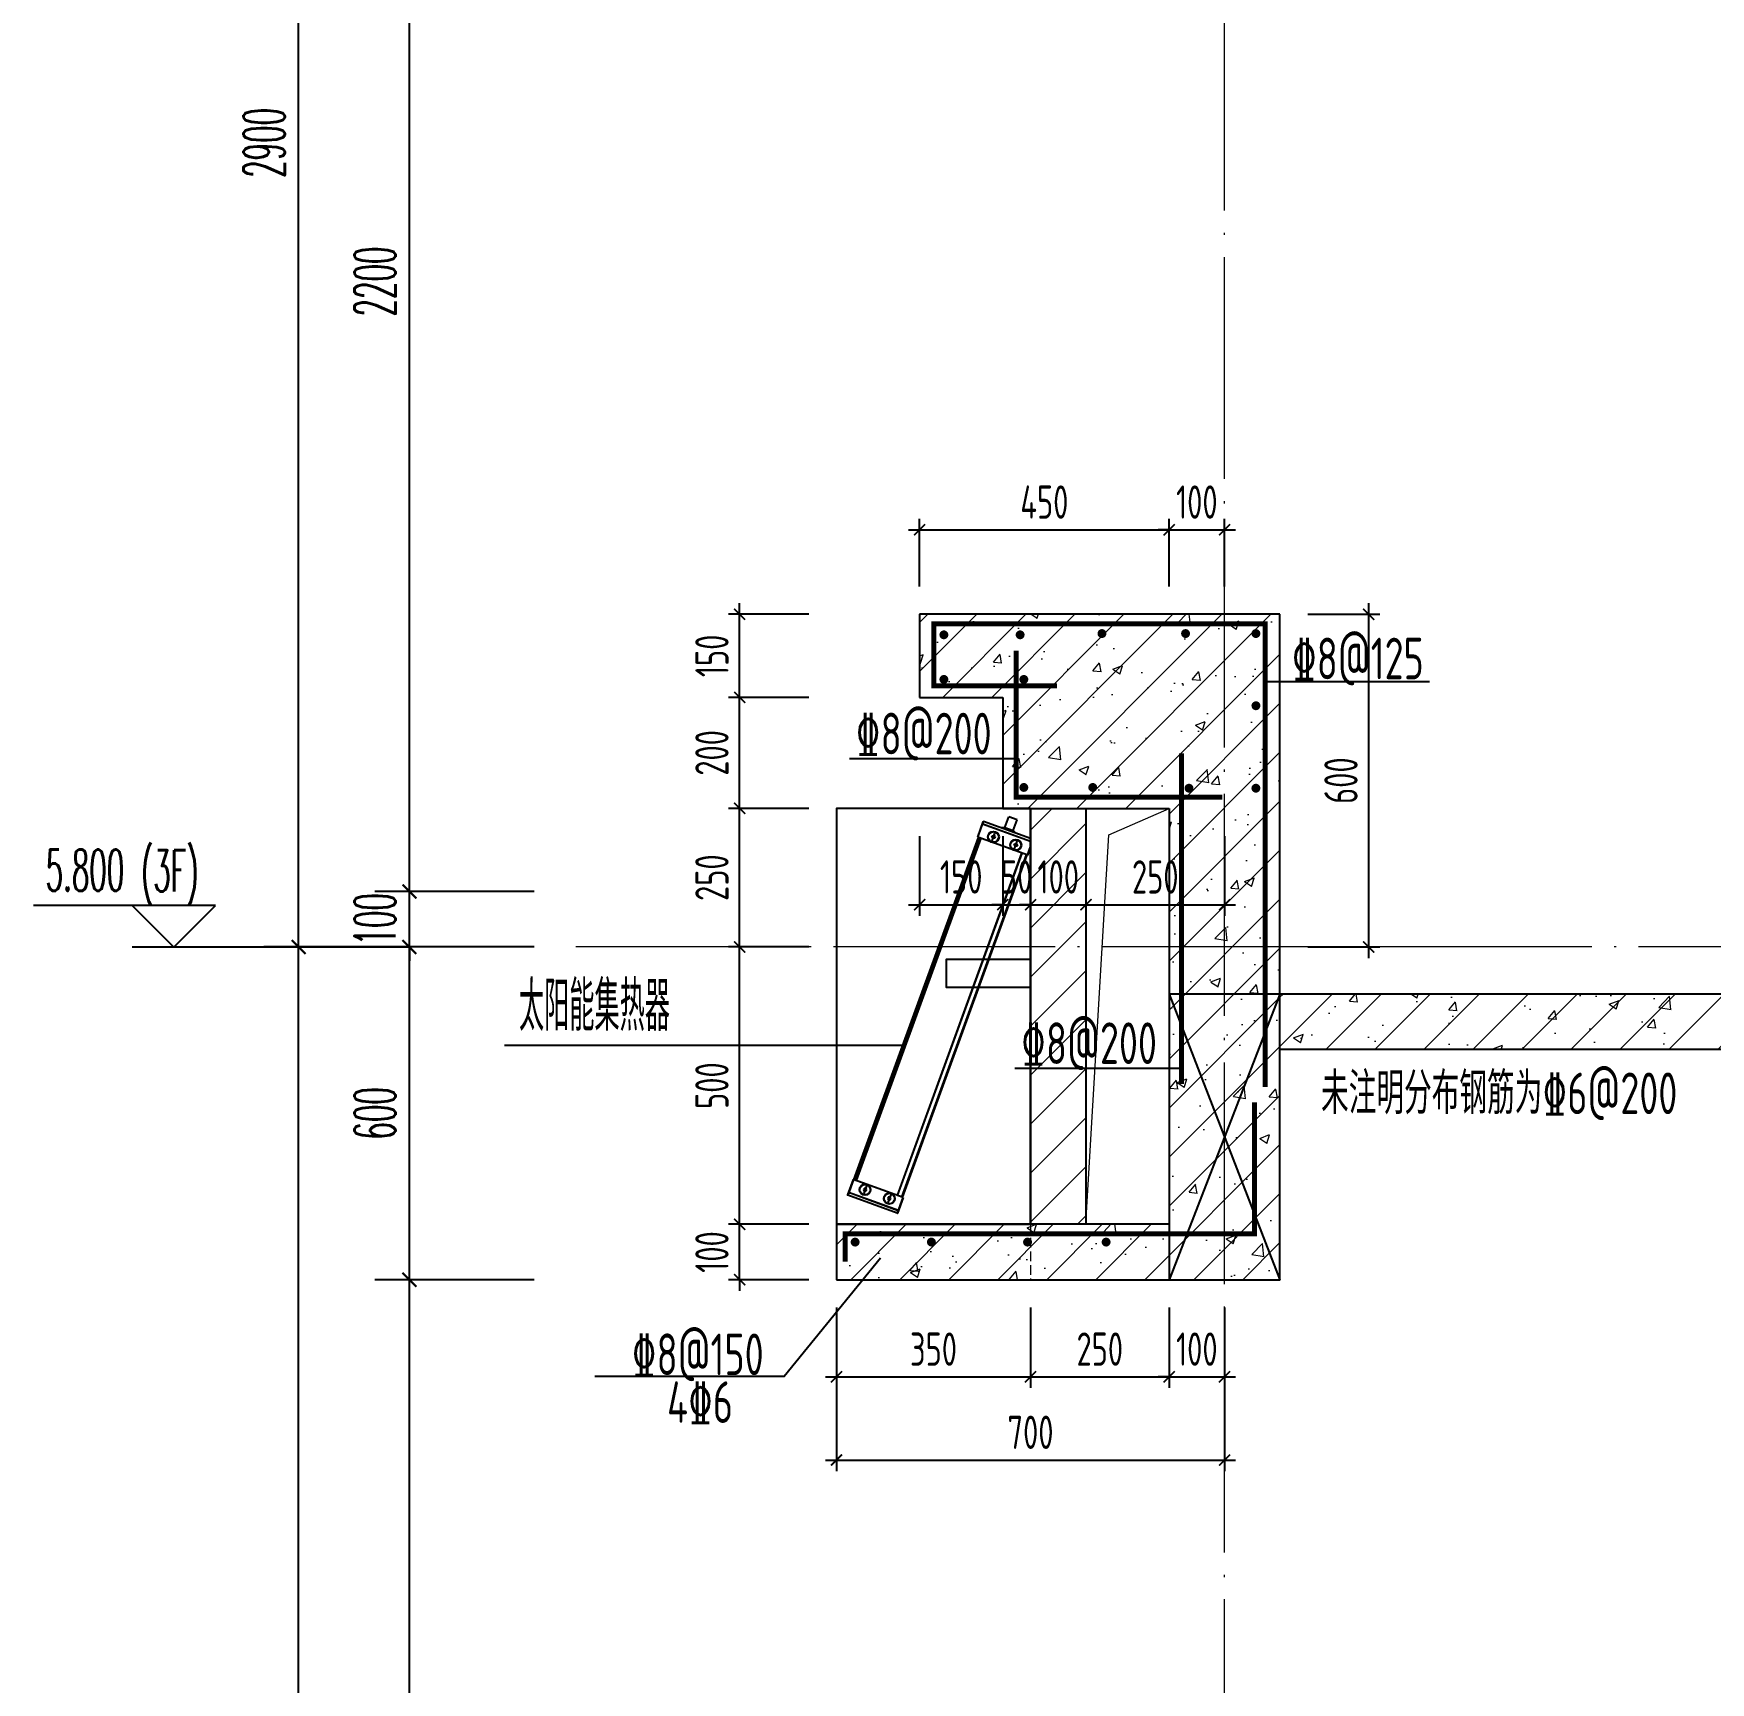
# Model space of a CAD drawing. Extents: x 826826 to 1642106, y -156213 to 399140.
# Drawn here: x 1521143 to 1524167, y 292240 to 295214 of the extents above; entities that cross this region are included whole.
import ezdxf
from ezdxf.xclip import XClip

# ---------------------------------------------------------------- set-up
doc = ezdxf.new("R2010")
doc.units = 0
doc.header["$LTSCALE"] = 1000
doc.header["$XCLIPFRAME"] = 2
doc.linetypes.add('DASH', pattern=[0.35, 0.25, -0.1])
doc.linetypes.add('DOTE', pattern=[2.42, 2, -0.2, 0.02, -0.2])
doc.layers.get('0').update_dxf_attribs({"linetype": 'CONTINUOUS'})
doc.layers.get('DEFPOINTS').update_dxf_attribs({"linetype": 'CONTINUOUS'})
for name, color, linetype in [('DIM', 2, 'CONTINUOUS'), ('DIM_ELEV', 3, 'CONTINUOUS'), ('DIM_IDEN', 67, 'CONTINUOUS'), ('PUB_DIM', 3, 'CONTINUOUS'), ('PUB_TEXT', 2, 'CONTINUOUS'), ('REIN', 6, 'CONTINUOUS'), ('S-大样-砼线', 7, 'CONTINUOUS'), ('S-引出线', 40, 'CONTINUOUS'), ('TEXT', 2, 'CONTINUOUS'), ('WALL', 5, 'CONTINUOUS'), ('实线层', 7, 'CONTINUOUS')]:
    doc.layers.add(name, color=color, linetype=linetype)
for name, color, linetype, lineweight in [('DOTE', 251, 'DOTE', 9), ('PUB_HATCH', 8, 'CONTINUOUS', 9), ('平面-看线', 45, 'CONTINUOUS', 15), ('立面-洞口示意', 152, 'CONTINUOUS', 13)]:
    doc.layers.add(name, color=color, linetype=linetype, lineweight=lineweight)
doc.styles.add('_TCH_DIM', font='SIMPLEX.shx', dxfattribs={"width": 0.7, "bigfont": 'GBCBIG.shx'})
doc.styles.add('_TCH_DIM_T3', font='SIMPLEX.shx', dxfattribs={"width": 0.494118, "bigfont": 'GBCBIG.shx'})
doc.styles.add('DIM_FONT_T3', font='SIMPLEX', dxfattribs={"width": 0.705882, "bigfont": 'GBCBIG'})
doc.styles.add('TSSD_DIMENSION', font='Tssdeng.shx', dxfattribs={"width": 0.7, "bigfont": 'tssdchn.shx'})
doc.styles.add('TSSD_REIN', font='tssdeng.shx', dxfattribs={"width": 0.7, "height": 300, "bigfont": 'tssdchn.shx'})
doc.dimstyles.new('_TCH_ARCH&&25', dxfattribs={"dimtxt": 74.375, "dimasz": 25, "dimexe": 62.5, "dimexo": 75, "dimgap": 25, "dimtad": 1, "dimdec": 0, "dimzin": 0, "dimdsep": 46, "dimtxsty": '_TCH_DIM_T3', "dimblk": 'ARCHTICK', "dimcen": 0.09, "dimclrt": 7, "dimazin": 0, "dimtfac": 1, "dimtdec": 0, "dimtix": 1, "dimtmove": 2, "dimatfit": 3, "dimldrblk": 'ARCHTICK', "dimfxl": 0, "dimtolj": 1, "dimtzin": 0, "dimarcsym": 0})
doc.dimstyles.new('TSSD_20_20', dxfattribs={"dimtxt": 60, "dimasz": 20, "dimexe": 20, "dimexo": 50, "dimgap": 20, "dimtad": 1, "dimdec": 0, "dimzin": 0, "dimdsep": 46, "dimtxsty": 'TSSD_DIMENSION', "dimblk": 'ARCHTICK', "dimblk1": 'ARCHTICK', "dimblk2": 'ARCHTICK', "dimcen": 0, "dimdle": 20, "dimclrt": 7, "dimadec": 0, "dimazin": 0, "dimtfac": 1, "dimtdec": 0, "dimtix": 1, "dimtmove": 2, "dimatfit": 3, "dimfxl": 0, "dimtolj": 1, "dimtzin": 0, "dimarcsym": 0})
pattern_1 = [(45, (689015.794, 456209.414), (-44.194174, 44.194174), []), (50, (689015.8, 456209.41), (179.315046, -15.688034), [18.75, -206.25]), (355, (689015.8, 456209.41), (-34.687833, 188.048033), [15, -165]), (100.4514, (689030.74, 456208.1), (144.627345, 172.359886), [15.935047, -175.285528]), (46.1842, (689015.8, 456259.41), (266.81026, -41.379754), [28.125, -309.375]), (96.6356, (689038.03, 456255.97), (233.66568, 243.52947), [23.90257, -262.92825]), (351.1842, (689015.8, 456259.41), (233.66549, 243.52965), [22.5, -247.5]), (21, (689040.8, 456246.91), (149.226763, -100.654723), [18.75, -206.25]), (326, (689040.8, 456246.91), (60.828833, 181.28751), [15, -165]), (71.4514, (689053.23, 456238.53), (210.055657, 80.632624), [15.935047, -175.285528]), (37.5, (689015.794, 456209.414), (3.039964, 83.2234635), [0, -163, 0, -167.5, 0, -165.625]), (7.5, (689015.79, 456209.41), (65.767384, 98.602928), [0, -95.5, 0, -159.25, 0, -63.125]), (327.5, (688960.044, 456209.414), (133.455609, -5.638718), [0, -62.5, 0, -195, 0, -258.75]), (317.5, (688935.04, 456209.41), (145.796542, 25.026246), [0, -81.25, 0, -129.5, 0, -183.75])]

# ---------------------------------------------------------------- blocks, each defined once
blk = doc.blocks.new('A$C01192DFB')
at = {"layer": '实线层', "color": 5}
for p, q in [((-245.2, 221), (-235.1, 248.7)), ((-244.8, 220.8), (-234.5, 249)), ((-146.5, 211.5), (-236.8, 244.3)), ((-146.9, 212), (-236.2, 244.4)), ((-235.1, 248.7), (-234.7, 248.5)), ((-145.3, 216.4), (-234.6, 248.9)), ((-145.2, 216.5), (-234.5, 249)), ((-196.4, 238.3), (-189.3, 257.6)), ((-174.3, 252.1), (-189.3, 257.6)), ((-181.3, 232.8), (-174.3, 252.1)), ((-468.5, -396.9), (-243.8, 220.5)), ((-243.5, 220.4), (-468.2, -397)), ((-467.7, -397.2), (-243, 220.2)), ((-240, 219.1), (-464.7, -398.3)), ((-239.5, 218.9), (-464.2, -398.5)), ((-155, 188.2), (-245.2, 221)), ((-219.7, 220.8), (-218.7, 223.5)), ((-217.8, 218.6), (-219.7, 220.8)), ((-219.4, 214.4), (-214.3, 228.2)), ((-218.7, 223.5), (-215.9, 224)), ((-215, 219.1), (-217.8, 218.6)), ((-215.9, 224), (-214, 221.8)), ((-214, 221.8), (-215, 219.1)), ((-196.4, 238.3), (-203, 237.5)), ((-176.7, 228), (-203, 237.5)), ((-196.4, 238.3), (-181.3, 232.8)), ((-181.3, 232.8), (-176.7, 228)), ((-179, 199.7), (-174, 213.5)), ((-155.5, 188.3), (-145.2, 216.5)), ((-155, 188.2), (-144.9, 215.9)), ((-144.9, 215.9), (-145.4, 216)), ((-166, 192.2), (-390.7, -425.2)), ((-165.7, 192), (-390.4, -425.3)), ((-381.9, -428.4), (-157.2, 189)), ((-156.8, 188.8), (-381.5, -428.6)), ((-381.1, -428.7), (-156.4, 188.7)), ((-179.3, 206.1), (-178.4, 208.8)), ((-177.5, 203.9), (-179.3, 206.1)), ((-178.4, 208.8), (-175.5, 209.3)), ((-174.6, 204.4), (-177.5, 203.9)), ((-175.5, 209.3), (-173.7, 207.1)), ((-173.7, 207.1), (-174.6, 204.4)), ((-469.9, -396.4), (-480, -424.1)), ((-469.5, -396.6), (-479.7, -424.8)), ((-388.2, -452.5), (-478.4, -419.7)), ((-388.8, -452.7), (-478.1, -420.2)), ((-379.7, -429.2), (-469.9, -396.4)), ((-379.7, -429.2), (-468, -397.1)), ((-450.2, -412.7), (-451.2, -415.4)), ((-451.2, -415.4), (-449.4, -417.6)), ((-445.9, -408), (-450.9, -421.8)), ((-447.4, -412.2), (-450.2, -412.7)), ((-449.4, -417.6), (-446.5, -417.1)), ((-445.5, -414.4), (-447.4, -412.2)), ((-446.5, -417.1), (-445.5, -414.4)), ((-480, -424.1), (-479.6, -424.3)), ((-390.4, -457.1), (-479.7, -424.6)), ((-390.5, -457.2), (-479.7, -424.8)), ((-406.6, -428.6), (-407.6, -431.3)), ((-407.6, -431.3), (-405.7, -433.5)), ((-402.2, -423.9), (-407.2, -437.7)), ((-403.7, -428.1), (-406.6, -428.6)), ((-405.7, -433.5), (-402.9, -433)), ((-401.9, -430.3), (-403.7, -428.1)), ((-402.9, -433), (-401.9, -430.3)), ((-380.2, -429.1), (-390.5, -457.2)), ((-379.7, -429.2), (-389.8, -456.9)), ((-389.8, -456.9), (-390.3, -456.8))]:
    blk.add_line(p, q, dxfattribs=at)
for points in [[(-236.8, 244.3), (-236.7, 244.4), (-236.5, 244.5), (-236.4, 244.5), (-236.2, 244.4)], [(-146.5, 211.5), (-146.5, 211.6), (-146.6, 211.7), (-146.7, 211.9), (-146.9, 212)], [(-478.4, -419.7), (-478.4, -419.8), (-478.4, -420), (-478.2, -420.1), (-478.1, -420.2)], [(-388.2, -452.5), (-388.3, -452.6), (-388.4, -452.7), (-388.6, -452.7), (-388.8, -452.7)]]:
    blk.add_lwpolyline(points, dxfattribs=at)
blk.add_lwpolyline([(0, 0), (-302.4, 0), (-302.4, -49.7), (0, -49.7)], close=True, dxfattribs=at)
for centre, radius in [((-216.8, 221.3), 10), ((-216.8, 221.3), 9.5), ((-176.5, 206.6), 10), ((-176.5, 206.6), 9.5), ((-448.4, -414.9), 10), ((-448.4, -414.9), 9.5), ((-404.7, -430.8), 10), ((-404.7, -430.8), 9.5)]:
    blk.add_circle(centre, radius, dxfattribs=at)
for centre, start, end in [((-234.7, 248.5), 70, 160), ((-145.4, 216), 340, 70), ((-479.6, -424.3), 160, 250), ((-390.3, -456.8), 250, 340)]:
    blk.add_arc(centre, 0.5, start, end, dxfattribs=at)
blk = doc.blocks.new('_ArchTick')
at = {"color": 0, "linetype": 'ByBlock', "const_width": 0.15}
blk.add_lwpolyline([(-0.5, -0.5), (0.5, 0.5)], dxfattribs=at)
blk = doc.blocks.new('*D1941')
at = {"layer": 'DEFPOINTS', "color": 0}
for p in [(1523191, 294318.7), (1522741, 294166.4), (1523191, 294166.4)]:
    blk.add_point(p, dxfattribs=at)
at = {"layer": 'DIM', "color": 0, "lineweight": -2}
for p, q in [((1522741, 294216.4), (1522741, 294338.7)), ((1523191, 294216.4), (1523191, 294338.7)), ((1522721, 294318.7), (1523211, 294318.7))]:
    blk.add_line(p, q, dxfattribs=at)
at = {"layer": 'DIM', "color": 0, "lineweight": -2, "xscale": 20, "yscale": 20, "zscale": 20, "rotation": 180}
blk.add_blockref('_ArchTick', (1522741, 294318.7), dxfattribs=at)
at = {"layer": 'DIM', "color": 0, "lineweight": -2, "xscale": 20, "yscale": 20, "zscale": 20}
blk.add_blockref('_ArchTick', (1523191, 294318.7), dxfattribs=at)
at = {"layer": 'DIM', "color": 7, "insert": (1522966, 294368.7), "char_height": 60, "attachment_point": 5, "style": 'TSSD_DIMENSION'}
blk.add_mtext('\\A1;450', dxfattribs=at)
blk = doc.blocks.new('*D1942')
at = {"layer": 'DEFPOINTS', "color": 0}
for p in [(1523291, 294318.7), (1523191, 294166.4), (1523291, 294166.4)]:
    blk.add_point(p, dxfattribs=at)
at = {"layer": 'DIM', "color": 0, "lineweight": -2}
for p, q in [((1523191, 294216.4), (1523191, 294338.7)), ((1523291, 294216.4), (1523291, 294338.7)), ((1523191, 294318.7), (1523171, 294318.7)), ((1523191, 294318.7), (1523291, 294318.7)), ((1523291, 294318.7), (1523311, 294318.7))]:
    blk.add_line(p, q, dxfattribs=at)
at = {"layer": 'DIM', "color": 0, "lineweight": -2, "xscale": 20, "yscale": 20, "zscale": 20}
blk.add_blockref('_ArchTick', (1523191, 294318.7), dxfattribs=at)
at = {"layer": 'DIM', "color": 0, "lineweight": -2, "xscale": 20, "yscale": 20, "zscale": 20, "rotation": 180}
blk.add_blockref('_ArchTick', (1523291, 294318.7), dxfattribs=at)
at = {"layer": 'DIM', "color": 7, "insert": (1523241, 294368.7), "char_height": 60, "attachment_point": 5, "style": 'TSSD_DIMENSION'}
blk.add_mtext('\\A1;100', dxfattribs=at)
blk = doc.blocks.new('*D1943')
at = {"layer": 'DEFPOINTS', "color": 0}
for p in [(1522741, 293816.4), (1522891, 293816.4), (1522891, 293642.7)]:
    blk.add_point(p, dxfattribs=at)
at = {"layer": 'DIM', "color": 0, "lineweight": -2}
for p, q in [((1522741, 293766.4), (1522741, 293622.7)), ((1522891, 293766.4), (1522891, 293622.7)), ((1522721, 293642.7), (1522911, 293642.7))]:
    blk.add_line(p, q, dxfattribs=at)
at = {"layer": 'DIM', "color": 0, "lineweight": -2, "xscale": 20, "yscale": 20, "zscale": 20, "rotation": 180}
blk.add_blockref('_ArchTick', (1522741, 293642.7), dxfattribs=at)
at = {"layer": 'DIM', "color": 0, "lineweight": -2, "xscale": 20, "yscale": 20, "zscale": 20}
blk.add_blockref('_ArchTick', (1522891, 293642.7), dxfattribs=at)
at = {"layer": 'DIM', "color": 7, "insert": (1522816, 293692.7), "char_height": 60, "attachment_point": 5, "style": 'TSSD_DIMENSION'}
blk.add_mtext('\\A1;150', dxfattribs=at)
blk = doc.blocks.new('*D1944')
at = {"layer": 'DEFPOINTS', "color": 0}
for p in [(1522891, 293816.4), (1522941, 293816.4), (1522941, 293642.7)]:
    blk.add_point(p, dxfattribs=at)
at = {"layer": 'DIM', "color": 0, "lineweight": -2}
for p, q in [((1522891, 293766.4), (1522891, 293622.7)), ((1522941, 293766.4), (1522941, 293622.7)), ((1522891, 293642.7), (1522871, 293642.7)), ((1522891, 293642.7), (1522941, 293642.7)), ((1522941, 293642.7), (1522961, 293642.7))]:
    blk.add_line(p, q, dxfattribs=at)
at = {"layer": 'DIM', "color": 0, "lineweight": -2, "xscale": 20, "yscale": 20, "zscale": 20}
blk.add_blockref('_ArchTick', (1522891, 293642.7), dxfattribs=at)
at = {"layer": 'DIM', "color": 0, "lineweight": -2, "xscale": 20, "yscale": 20, "zscale": 20, "rotation": 180}
blk.add_blockref('_ArchTick', (1522941, 293642.7), dxfattribs=at)
at = {"layer": 'DIM', "color": 7, "insert": (1522916, 293692.7), "char_height": 60, "attachment_point": 5, "style": 'TSSD_DIMENSION'}
blk.add_mtext('\\A1;50', dxfattribs=at)
blk = doc.blocks.new('*D1945')
at = {"layer": 'DEFPOINTS', "color": 0}
for p in [(1522941, 293816.4), (1523041, 293816.4), (1523041, 293642.7)]:
    blk.add_point(p, dxfattribs=at)
at = {"layer": 'DIM', "color": 0, "lineweight": -2}
for p, q in [((1522941, 293766.4), (1522941, 293622.7)), ((1523041, 293766.4), (1523041, 293622.7)), ((1522941, 293642.7), (1522921, 293642.7)), ((1522941, 293642.7), (1523041, 293642.7)), ((1523041, 293642.7), (1523061, 293642.7))]:
    blk.add_line(p, q, dxfattribs=at)
at = {"layer": 'DIM', "color": 0, "lineweight": -2, "xscale": 20, "yscale": 20, "zscale": 20}
blk.add_blockref('_ArchTick', (1522941, 293642.7), dxfattribs=at)
at = {"layer": 'DIM', "color": 0, "lineweight": -2, "xscale": 20, "yscale": 20, "zscale": 20, "rotation": 180}
blk.add_blockref('_ArchTick', (1523041, 293642.7), dxfattribs=at)
at = {"layer": 'DIM', "color": 7, "insert": (1522991, 293692.7), "char_height": 60, "attachment_point": 5, "style": 'TSSD_DIMENSION'}
blk.add_mtext('\\A1;100', dxfattribs=at)
blk = doc.blocks.new('*D1946')
at = {"layer": 'DEFPOINTS', "color": 0}
for p in [(1523041, 293816.4), (1523291, 293816.4), (1523291, 293642.7)]:
    blk.add_point(p, dxfattribs=at)
at = {"layer": 'DIM', "color": 0, "lineweight": -2}
for p, q in [((1523041, 293766.4), (1523041, 293622.7)), ((1523291, 293766.4), (1523291, 293622.7)), ((1523021, 293642.7), (1523311, 293642.7))]:
    blk.add_line(p, q, dxfattribs=at)
at = {"layer": 'DIM', "color": 0, "lineweight": -2, "xscale": 20, "yscale": 20, "zscale": 20, "rotation": 180}
blk.add_blockref('_ArchTick', (1523041, 293642.7), dxfattribs=at)
at = {"layer": 'DIM', "color": 0, "lineweight": -2, "xscale": 20, "yscale": 20, "zscale": 20}
blk.add_blockref('_ArchTick', (1523291, 293642.7), dxfattribs=at)
at = {"layer": 'DIM', "color": 7, "insert": (1523166, 293692.7), "char_height": 60, "attachment_point": 5, "style": 'TSSD_DIMENSION'}
blk.add_mtext('\\A1;250', dxfattribs=at)
blk = doc.blocks.new('*D1960')
at = {"layer": 'DEFPOINTS', "color": 0}
for p in [(1522591, 292966.4), (1523291, 292966.4), (1523291, 292641.3)]:
    blk.add_point(p, dxfattribs=at)
at = {"layer": 'DIM', "color": 0, "lineweight": -2}
for p, q in [((1522591, 292916.4), (1522591, 292621.3)), ((1523291, 292916.4), (1523291, 292621.3)), ((1522571, 292641.3), (1523311, 292641.3))]:
    blk.add_line(p, q, dxfattribs=at)
at = {"layer": 'DIM', "color": 0, "lineweight": -2, "xscale": 20, "yscale": 20, "zscale": 20, "rotation": 180}
blk.add_blockref('_ArchTick', (1522591, 292641.3), dxfattribs=at)
at = {"layer": 'DIM', "color": 0, "lineweight": -2, "xscale": 20, "yscale": 20, "zscale": 20}
blk.add_blockref('_ArchTick', (1523291, 292641.3), dxfattribs=at)
at = {"layer": 'DIM', "color": 7, "insert": (1522941, 292691.3), "char_height": 60, "attachment_point": 5, "style": 'TSSD_DIMENSION'}
blk.add_mtext('\\A1;700', dxfattribs=at)
blk = doc.blocks.new('*D1961')
at = {"layer": 'DEFPOINTS', "color": 0}
for p in [(1522591, 292966.4), (1522941, 292966.4), (1522941, 292791.3)]:
    blk.add_point(p, dxfattribs=at)
at = {"layer": 'DIM', "color": 0, "lineweight": -2}
for p, q in [((1522591, 292916.4), (1522591, 292771.3)), ((1522941, 292916.4), (1522941, 292771.3)), ((1522571, 292791.3), (1522961, 292791.3))]:
    blk.add_line(p, q, dxfattribs=at)
at = {"layer": 'DIM', "color": 0, "lineweight": -2, "xscale": 20, "yscale": 20, "zscale": 20, "rotation": 180}
blk.add_blockref('_ArchTick', (1522591, 292791.3), dxfattribs=at)
at = {"layer": 'DIM', "color": 0, "lineweight": -2, "xscale": 20, "yscale": 20, "zscale": 20}
blk.add_blockref('_ArchTick', (1522941, 292791.3), dxfattribs=at)
at = {"layer": 'DIM', "color": 7, "insert": (1522766, 292841.3), "char_height": 60, "attachment_point": 5, "style": 'TSSD_DIMENSION'}
blk.add_mtext('\\A1;350', dxfattribs=at)
blk = doc.blocks.new('*D1962')
at = {"layer": 'DEFPOINTS', "color": 0}
for p in [(1522941, 292966.4), (1523191, 292966.4), (1523191, 292791.3)]:
    blk.add_point(p, dxfattribs=at)
at = {"layer": 'DIM', "color": 0, "lineweight": -2}
for p, q in [((1522941, 292916.4), (1522941, 292771.3)), ((1523191, 292916.4), (1523191, 292771.3)), ((1522921, 292791.3), (1523211, 292791.3))]:
    blk.add_line(p, q, dxfattribs=at)
at = {"layer": 'DIM', "color": 0, "lineweight": -2, "xscale": 20, "yscale": 20, "zscale": 20, "rotation": 180}
blk.add_blockref('_ArchTick', (1522941, 292791.3), dxfattribs=at)
at = {"layer": 'DIM', "color": 0, "lineweight": -2, "xscale": 20, "yscale": 20, "zscale": 20}
blk.add_blockref('_ArchTick', (1523191, 292791.3), dxfattribs=at)
at = {"layer": 'DIM', "color": 7, "insert": (1523066, 292841.3), "char_height": 60, "attachment_point": 5, "style": 'TSSD_DIMENSION'}
blk.add_mtext('\\A1;250', dxfattribs=at)
blk = doc.blocks.new('*D1963')
at = {"layer": 'DEFPOINTS', "color": 0}
for p in [(1523191, 292966.4), (1523291, 292966.4), (1523291, 292791.3)]:
    blk.add_point(p, dxfattribs=at)
at = {"layer": 'DIM', "color": 0, "lineweight": -2}
for p, q in [((1523191, 292916.4), (1523191, 292771.3)), ((1523291, 292916.4), (1523291, 292771.3)), ((1523191, 292791.3), (1523171, 292791.3)), ((1523191, 292791.3), (1523291, 292791.3)), ((1523291, 292791.3), (1523311, 292791.3))]:
    blk.add_line(p, q, dxfattribs=at)
at = {"layer": 'DIM', "color": 0, "lineweight": -2, "xscale": 20, "yscale": 20, "zscale": 20}
blk.add_blockref('_ArchTick', (1523191, 292791.3), dxfattribs=at)
at = {"layer": 'DIM', "color": 0, "lineweight": -2, "xscale": 20, "yscale": 20, "zscale": 20, "rotation": 180}
blk.add_blockref('_ArchTick', (1523291, 292791.3), dxfattribs=at)
at = {"layer": 'DIM', "color": 7, "insert": (1523241, 292841.3), "char_height": 60, "attachment_point": 5, "style": 'TSSD_DIMENSION'}
blk.add_mtext('\\A1;100', dxfattribs=at)
blk = doc.blocks.new('*D1966')
at = {"layer": 'DEFPOINTS', "color": 0}
for p in [(1523391, 294166.4), (1523551, 294166.4), (1523391, 293566.4)]:
    blk.add_point(p, dxfattribs=at)
at = {"layer": 'DIM', "color": 0, "lineweight": -2}
for p, q in [((1523551, 293546.4), (1523551, 294186.4)), ((1523441, 294166.4), (1523571, 294166.4)), ((1523441, 293566.4), (1523571, 293566.4))]:
    blk.add_line(p, q, dxfattribs=at)
at = {"layer": 'DIM', "color": 0, "lineweight": -2, "xscale": 20, "yscale": 20, "zscale": 20}
for p, rotation in [((1523551, 294166.4), 90), ((1523551, 293566.4), 270)]:
    blk.add_blockref('_ArchTick', p, dxfattribs=dict(at, rotation=rotation))
at = {"layer": 'DIM', "color": 7, "insert": (1523501, 293866.4), "char_height": 60, "attachment_point": 5, "rotation": 90, "style": 'TSSD_DIMENSION'}
blk.add_mtext('\\A1;600', dxfattribs=at)
blk = doc.blocks.new('*D1967')
at = {"layer": 'DEFPOINTS', "color": 0}
for p in [(1522416.4, 294166.4), (1522591, 294166.4), (1522591, 294016.4)]:
    blk.add_point(p, dxfattribs=at)
at = {"layer": 'DIM', "color": 0, "lineweight": -2}
for p, q in [((1522416.4, 293996.4), (1522416.4, 294186.4)), ((1522541, 294166.4), (1522396.4, 294166.4)), ((1522541, 294016.4), (1522396.4, 294016.4))]:
    blk.add_line(p, q, dxfattribs=at)
at = {"layer": 'DIM', "color": 0, "lineweight": -2, "xscale": 20, "yscale": 20, "zscale": 20}
for p, rotation in [((1522416.4, 294166.4), 90), ((1522416.4, 294016.4), 270)]:
    blk.add_blockref('_ArchTick', p, dxfattribs=dict(at, rotation=rotation))
at = {"layer": 'DIM', "color": 7, "insert": (1522366.4, 294091.4), "char_height": 60, "attachment_point": 5, "rotation": 90, "style": 'TSSD_DIMENSION'}
blk.add_mtext('\\A1;150', dxfattribs=at)
blk = doc.blocks.new('*D1968')
at = {"layer": 'DEFPOINTS', "color": 0}
for p in [(1522416.4, 294016.4), (1522591, 294016.4), (1522591, 293816.4)]:
    blk.add_point(p, dxfattribs=at)
at = {"layer": 'DIM', "color": 0, "lineweight": -2}
for p, q in [((1522416.4, 293796.4), (1522416.4, 294036.4)), ((1522541, 294016.4), (1522396.4, 294016.4)), ((1522541, 293816.4), (1522396.4, 293816.4))]:
    blk.add_line(p, q, dxfattribs=at)
at = {"layer": 'DIM', "color": 0, "lineweight": -2, "xscale": 20, "yscale": 20, "zscale": 20}
for p, rotation in [((1522416.4, 294016.4), 90), ((1522416.4, 293816.4), 270)]:
    blk.add_blockref('_ArchTick', p, dxfattribs=dict(at, rotation=rotation))
at = {"layer": 'DIM', "color": 7, "insert": (1522366.4, 293916.4), "char_height": 60, "attachment_point": 5, "rotation": 90, "style": 'TSSD_DIMENSION'}
blk.add_mtext('\\A1;200', dxfattribs=at)
blk = doc.blocks.new('*D1969')
at = {"layer": 'DEFPOINTS', "color": 0}
for p in [(1522416.4, 293816.4), (1522591, 293816.4), (1522591, 293566.4)]:
    blk.add_point(p, dxfattribs=at)
at = {"layer": 'DIM', "color": 0, "lineweight": -2}
for p, q in [((1522541, 293816.4), (1522396.4, 293816.4)), ((1522416.4, 293546.4), (1522416.4, 293836.4)), ((1522541, 293566.4), (1522396.4, 293566.4))]:
    blk.add_line(p, q, dxfattribs=at)
at = {"layer": 'DIM', "color": 0, "lineweight": -2, "xscale": 20, "yscale": 20, "zscale": 20}
for p, rotation in [((1522416.4, 293816.4), 90), ((1522416.4, 293566.4), 270)]:
    blk.add_blockref('_ArchTick', p, dxfattribs=dict(at, rotation=rotation))
at = {"layer": 'DIM', "color": 7, "insert": (1522366.4, 293691.4), "char_height": 60, "attachment_point": 5, "rotation": 90, "style": 'TSSD_DIMENSION'}
blk.add_mtext('\\A1;250', dxfattribs=at)
blk = doc.blocks.new('*D1970')
at = {"layer": 'DEFPOINTS', "color": 0}
for p in [(1522416.4, 293566.4), (1522591, 293566.4), (1522591, 293066.4)]:
    blk.add_point(p, dxfattribs=at)
at = {"layer": 'DIM', "color": 0, "lineweight": -2}
for p, q in [((1522416.4, 293046.4), (1522416.4, 293586.4)), ((1522541, 293566.4), (1522396.4, 293566.4)), ((1522541, 293066.4), (1522396.4, 293066.4))]:
    blk.add_line(p, q, dxfattribs=at)
at = {"layer": 'DIM', "color": 0, "lineweight": -2, "xscale": 20, "yscale": 20, "zscale": 20}
for p, rotation in [((1522416.4, 293566.4), 90), ((1522416.4, 293066.4), 270)]:
    blk.add_blockref('_ArchTick', p, dxfattribs=dict(at, rotation=rotation))
at = {"layer": 'DIM', "color": 7, "insert": (1522366.4, 293316.4), "char_height": 60, "attachment_point": 5, "rotation": 90, "style": 'TSSD_DIMENSION'}
blk.add_mtext('\\A1;500', dxfattribs=at)
blk = doc.blocks.new('*D1971')
at = {"layer": 'DEFPOINTS', "color": 0}
for p in [(1522416.4, 293066.4), (1522591, 293066.4), (1522591, 292966.4)]:
    blk.add_point(p, dxfattribs=at)
at = {"layer": 'DIM', "color": 0, "lineweight": -2}
for p, q in [((1522541, 293066.4), (1522396.4, 293066.4)), ((1522416.4, 293066.4), (1522416.4, 293086.4)), ((1522416.4, 292966.4), (1522416.4, 293066.4)), ((1522541, 292966.4), (1522396.4, 292966.4)), ((1522416.4, 292966.4), (1522416.4, 292946.4))]:
    blk.add_line(p, q, dxfattribs=at)
at = {"layer": 'DIM', "color": 0, "lineweight": -2, "xscale": 20, "yscale": 20, "zscale": 20}
for p, rotation in [((1522416.4, 293066.4), 270), ((1522416.4, 292966.4), 90)]:
    blk.add_blockref('_ArchTick', p, dxfattribs=dict(at, rotation=rotation))
at = {"layer": 'DIM', "color": 7, "insert": (1522366.4, 293016.4), "char_height": 60, "attachment_point": 5, "rotation": 90, "style": 'TSSD_DIMENSION'}
blk.add_mtext('\\A1;100', dxfattribs=at)
blk = doc.blocks.new('*D2002')
at = {"layer": 'DEFPOINTS', "color": 0}
for p in [(1521820.8, 292966.4), (1522120.8, 292966.4), (1522120.8, 290766.4)]:
    blk.add_point(p, dxfattribs=at)
at = {"layer": 'PUB_DIM', "color": 0, "lineweight": -2}
for p, q in [((1522045.8, 292966.4), (1521758.3, 292966.4)), ((1521820.8, 290766.4), (1521820.8, 292966.4)), ((1522045.8, 290766.4), (1521758.3, 290766.4))]:
    blk.add_line(p, q, dxfattribs=at)
at = {"layer": 'PUB_DIM', "color": 0, "lineweight": -2, "xscale": 25, "yscale": 25, "zscale": 25}
for p, rotation in [((1521820.8, 292966.4), 90), ((1521820.8, 290766.4), 270)]:
    blk.add_blockref('_ArchTick', p, dxfattribs=dict(at, rotation=rotation))
at = {"layer": 'PUB_DIM', "color": 7, "insert": (1521758.6, 291866.4), "char_height": 74.38, "attachment_point": 5, "rotation": 90, "style": '_TCH_DIM_T3'}
blk.add_mtext('\\A1;2200', dxfattribs=at)
blk = doc.blocks.new('*D2003')
at = {"layer": 'DEFPOINTS', "color": 0}
for p in [(1521820.8, 293566.4), (1522120.8, 293566.4), (1522120.8, 292966.4)]:
    blk.add_point(p, dxfattribs=at)
at = {"layer": 'PUB_DIM', "color": 0, "lineweight": -2}
for p, q in [((1522045.8, 293566.4), (1521758.3, 293566.4)), ((1521820.8, 292966.4), (1521820.8, 293566.4)), ((1522045.8, 292966.4), (1521758.3, 292966.4))]:
    blk.add_line(p, q, dxfattribs=at)
at = {"layer": 'PUB_DIM', "color": 0, "lineweight": -2, "xscale": 25, "yscale": 25, "zscale": 25}
for p, rotation in [((1521820.8, 293566.4), 90), ((1521820.8, 292966.4), 270)]:
    blk.add_blockref('_ArchTick', p, dxfattribs=dict(at, rotation=rotation))
at = {"layer": 'PUB_DIM', "color": 7, "insert": (1521758.6, 293266.4), "char_height": 74.38, "attachment_point": 5, "rotation": 90, "style": '_TCH_DIM_T3'}
blk.add_mtext('\\A1;600', dxfattribs=at)
blk = doc.blocks.new('*D2004')
at = {"layer": 'DEFPOINTS', "color": 0}
for p in [(1521820.8, 293666.4), (1522120.8, 293666.4), (1522120.8, 293566.4)]:
    blk.add_point(p, dxfattribs=at)
at = {"layer": 'PUB_DIM', "color": 0, "lineweight": -2}
for p, q in [((1522045.8, 293666.4), (1521758.3, 293666.4)), ((1521820.8, 293666.4), (1521820.8, 293691.4)), ((1521820.8, 293566.4), (1521820.8, 293666.4)), ((1522045.8, 293566.4), (1521758.3, 293566.4)), ((1521820.8, 293566.4), (1521820.8, 293541.4))]:
    blk.add_line(p, q, dxfattribs=at)
at = {"layer": 'PUB_DIM', "color": 0, "lineweight": -2, "xscale": 25, "yscale": 25, "zscale": 25}
for p, rotation in [((1521820.8, 293666.4), 270), ((1521820.8, 293566.4), 90)]:
    blk.add_blockref('_ArchTick', p, dxfattribs=dict(at, rotation=rotation))
at = {"layer": 'PUB_DIM', "color": 7, "insert": (1521758.6, 293616.4), "char_height": 74.38, "attachment_point": 5, "rotation": 90, "style": '_TCH_DIM_T3'}
blk.add_mtext('\\A1;100', dxfattribs=at)
blk = doc.blocks.new('*D2005')
at = {"layer": 'DEFPOINTS', "color": 0}
for p in [(1521820.8, 295866.4), (1522120.8, 295866.4), (1522120.8, 293666.4)]:
    blk.add_point(p, dxfattribs=at)
at = {"layer": 'PUB_DIM', "color": 0, "lineweight": -2}
for p, q in [((1522045.8, 295866.4), (1521758.3, 295866.4)), ((1521820.8, 293666.4), (1521820.8, 295866.4)), ((1522045.8, 293666.4), (1521758.3, 293666.4))]:
    blk.add_line(p, q, dxfattribs=at)
at = {"layer": 'PUB_DIM', "color": 0, "lineweight": -2, "xscale": 25, "yscale": 25, "zscale": 25}
for p, rotation in [((1521820.8, 295866.4), 90), ((1521820.8, 293666.4), 270)]:
    blk.add_blockref('_ArchTick', p, dxfattribs=dict(at, rotation=rotation))
at = {"layer": 'PUB_DIM', "color": 7, "insert": (1521758.6, 294766.4), "char_height": 74.38, "attachment_point": 5, "rotation": 90, "style": '_TCH_DIM_T3'}
blk.add_mtext('\\A1;2200', dxfattribs=at)
blk = doc.blocks.new('*D2019')
at = {"layer": 'DEFPOINTS', "color": 0}
for p in [(1521620.8, 293566.4), (1522120.8, 293566.4), (1522120.8, 290666.4)]:
    blk.add_point(p, dxfattribs=at)
at = {"layer": 'PUB_DIM', "color": 0, "lineweight": -2}
for p, q in [((1522045.8, 293566.4), (1521558.3, 293566.4)), ((1521620.8, 290666.4), (1521620.8, 293566.4)), ((1522045.8, 290666.4), (1521558.3, 290666.4))]:
    blk.add_line(p, q, dxfattribs=at)
at = {"layer": 'PUB_DIM', "color": 0, "lineweight": -2, "xscale": 25, "yscale": 25, "zscale": 25}
for p, rotation in [((1521620.8, 293566.4), 90), ((1521620.8, 290666.4), 270)]:
    blk.add_blockref('_ArchTick', p, dxfattribs=dict(at, rotation=rotation))
at = {"layer": 'PUB_DIM', "color": 7, "insert": (1521558.6, 292116.4), "char_height": 74.38, "attachment_point": 5, "rotation": 90, "style": '_TCH_DIM_T3'}
blk.add_mtext('\\A1;2900', dxfattribs=at)
blk = doc.blocks.new('*D2020')
at = {"layer": 'DEFPOINTS', "color": 0}
for p in [(1521620.8, 296466.4), (1522120.8, 296466.4), (1522120.8, 293566.4)]:
    blk.add_point(p, dxfattribs=at)
at = {"layer": 'PUB_DIM', "color": 0, "lineweight": -2}
for p, q in [((1522045.8, 296466.4), (1521558.3, 296466.4)), ((1521620.8, 293566.4), (1521620.8, 296466.4)), ((1522045.8, 293566.4), (1521558.3, 293566.4))]:
    blk.add_line(p, q, dxfattribs=at)
at = {"layer": 'PUB_DIM', "color": 0, "lineweight": -2, "xscale": 25, "yscale": 25, "zscale": 25}
for p, rotation in [((1521620.8, 296466.4), 90), ((1521620.8, 293566.4), 270)]:
    blk.add_blockref('_ArchTick', p, dxfattribs=dict(at, rotation=rotation))
at = {"layer": 'PUB_DIM', "color": 7, "insert": (1521558.6, 295016.4), "char_height": 74.38, "attachment_point": 5, "rotation": 90, "style": '_TCH_DIM_T3'}
blk.add_mtext('\\A1;2900', dxfattribs=at)
blk = doc.blocks.new('20210805.14473131')
at = {"layer": 'REIN', "const_width": 9}
for points in [[(833.6, 1323.6), (611.4, 1323.6), (611.4, 1434.9), (1209.2, 1434.9), (1209.2, 599.9)], [(759.8, 1386.5), (759.8, 1122.8), (1132.1, 1122.8)], [(1058.1, 605.5), (1058.1, 1201.4)], [(451.6, 285), (451.6, 335.3), (1189.8, 335.3), (1189.8, 572.3)]]:
    blk.add_lwpolyline(points, dxfattribs=at)
at = {"layer": 'REIN', "const_width": 8}
for points in [[(625.7, 1415.3, 1), (633.7, 1415.3, 1)], [(763.2, 1415.3, 1), (771.2, 1415.3, 1)], [(910.8, 1417.6, 1), (918.8, 1417.6, 1)], [(1061.6, 1417.6, 1), (1069.6, 1417.6, 1)], [(1188.5, 1417.6, 1), (1196.5, 1417.6, 1)], [(625.7, 1334.9, 1), (633.7, 1334.9, 1)], [(769.9, 1334.9, 1), (777.9, 1334.9, 1)], [(1188.5, 1287.4, 1), (1196.5, 1287.4, 1)], [(769.9, 1140.1, 1), (777.9, 1140.1, 1)], [(894.2, 1140.1, 1), (902.2, 1140.1, 1)], [(1067.8, 1138.7, 1), (1075.8, 1138.7, 1)], [(1188.5, 1138.7, 1), (1196.5, 1138.7, 1)], [(465.6, 320.3, 1), (473.6, 320.3, 1)], [(603.2, 320.3, 1), (611.2, 320.3, 1)], [(776.6, 320.3, 1), (784.6, 320.3, 1)], [(918.3, 320.3, 1), (926.3, 320.3, 1)]]:
    blk.add_lwpolyline(points, format="xyb", close=True, dxfattribs=at)
at = {"layer": 'S-大样-砼线'}
for p, q in [((1035.9, 767.4), (1235.9, 252.4)), ((1235.9, 767.4), (1035.9, 252.4))]:
    blk.add_line(p, q, dxfattribs=at)
blk.add_lwpolyline([(1235.9, 767.4), (1035.9, 767.4), (1035.9, 252.4), (1235.9, 252.4)], close=True, dxfattribs=at)
at = {"layer": 'S-引出线'}
for p, q in [((1205.2, 1331), (1505.3, 1331)), ((459.7, 1192.2), (759.8, 1192.2)), ((757.9, 633.7), (1058.1, 633.7))]:
    blk.add_line(p, q, dxfattribs=at)
blk.add_lwpolyline([(515.3, 291.2), (341.5, 77.8), (0, 77.8)], dxfattribs=at)
at = {"layer": 'TEXT', "style": 'TSSD_REIN', "width": 0.7}
for s, p in [('%%1328@125', (1257.3, 1335.1)), ('%%1328@200', (470.7, 1199.8)), ('%%1328@200', (768.9, 641.4)), ('未注明分布钢筋为%%1326@200', (1310.1, 551.1)), ('%%1328@150', (66.6, 80.4)), ('4%%1326', (130.4, -5.8))]:
    blk.add_text(s, height=75, rotation=0, dxfattribs=at).set_placement(p)

msp = doc.modelspace()

# ---------------------------------------------------------------- hatches: boundary and pattern name
at = {"layer": 'PUB_HATCH'}
h = msp.add_hatch(dxfattribs=at)
h.set_pattern_fill('钢筋混凝土', color=256, scale=25, style=0)
h.set_pattern_definition(pattern_1)
h.paths.add_polyline_path([(1523390.98, 294166.42), (1522740.98, 294166.42), (1522740.98, 294016.42), (1522890.98, 294016.42), (1522890.98, 293816.42), (1523190.98, 293816.42), (1523190.98, 293066.42), (1522590.98, 293066.42), (1522590.98, 292966.49), (1523390.98, 292966.42)])
h = msp.add_hatch(dxfattribs=at)
h.set_pattern_fill('普通砖', color=256, scale=25, style=0)
h.set_pattern_definition([(45, (689015.794, 456254.29), (-44.1941915, 44.1941915), [])])
h.paths.add_polyline_path([(1522940.98, 293816.42), (1522940.98, 293066.42), (1523040.98, 293066.42), (1523040.98, 293816.42)])
h = msp.add_hatch(dxfattribs=at)
h.set_pattern_fill('钢筋混凝土', color=256, scale=25, style=0)
h.set_pattern_definition(pattern_1)
h.paths.add_polyline_path([(1523390.98, 293481.38), (1523390.98, 293381.38), (1525889.5, 293381.38), (1525889.5, 293481.38)])

# ---------------------------------------------------------------- linework, layer by layer
at = {"layer": 'DIM_ELEV', "color": 1}
for p, q in [((1521470.78, 293641.38), (1521142.78, 293641.38)), ((1521395.78, 293566.38), (1521320.78, 293641.38)), ((1521395.78, 293566.38), (1521470.78, 293641.38)), ((1521820.78, 293566.38), (1521320.78, 293566.38))]:
    msp.add_line(p, q, dxfattribs=at)
at = {"layer": 'DIM_IDEN'}
for p, q in [((1522529.5, 293388.87), (1521992.06, 293388.87)), ((1522710.58, 293388.87), (1522529.5, 293388.87))]:
    msp.add_line(p, q, dxfattribs=at)
at = {"layer": 'DOTE', "color": 1, "linetype": 'DOTE', "ltscale": 0.2}
for p, q in [((1523290.98, 286666.38), (1523290.98, 306266.39)), ((1525889.5, 293566.39), (1522120.78, 293566.39))]:
    msp.add_line(p, q, dxfattribs=at)
at = {"layer": 'WALL'}
for p, q in [((1523390.98, 294166.42), (1522740.98, 294166.42)), ((1522740.98, 294166.42), (1522740.98, 294016.42)), ((1523390.98, 293481.38), (1523390.98, 294166.42)), ((1522740.98, 294016.42), (1522890.98, 294016.42)), ((1522890.98, 294016.42), (1522890.98, 293816.42)), ((1522890.98, 293816.42), (1523190.98, 293816.42)), ((1522940.98, 293816.42), (1522940.98, 293066.42)), ((1523040.98, 293816.42), (1523040.98, 293066.42)), ((1523190.98, 293816.42), (1523190.98, 293066.42)), ((1525889.5, 293481.38), (1523390.98, 293481.38)), ((1525889.5, 293381.38), (1523390.98, 293381.38)), ((1523390.98, 292966.42), (1523390.98, 293381.38)), ((1523190.98, 293066.42), (1522590.98, 293066.42)), ((1522590.98, 293066.42), (1522590.98, 292966.49)), ((1522590.98, 292966.49), (1523390.98, 292966.42))]:
    msp.add_line(p, q, dxfattribs=at)
at = {"layer": '平面-看线', "color": 6, "linetype": 'DASH', "ltscale": 0.07}
msp.add_line((1522940.98, 293066.38), (1522940.98, 292966.39), dxfattribs=at)
at = {"layer": '立面-洞口示意'}
msp.add_lwpolyline([(1523040.98, 293066.42), (1523081.98, 293768.49), (1523190.98, 293816.42)], dxfattribs=at)

# ---------------------------------------------------------------- block references
ref = msp.add_blockref('A$C01192DFB', (1523090.98, 293543.63))
XClip(ref).set_block_clipping_path([(-499.9999972109, -477.2523620249), (-149.9999999827, 272.7850539306)])
at = {"layer": 'S-大样-砼线'}
msp.add_blockref('20210805.14473131', (1522155.06, 292714), dxfattribs=at)

# ---------------------------------------------------------------- texts
at = {"layer": 'PUB_TEXT', "color": 1, "style": '_TCH_DIM', "width": 0.494118}
for s, p in [('(3F)', (1521336.83, 293666.41)), ('5.800', (1521164.68, 293667.63))]:
    msp.add_text(s, height=74.375, dxfattribs=at).set_placement(p)
at = {"layer": 'PUB_TEXT', "style": 'DIM_FONT_T3', "width": 0.705882}
msp.add_text('太阳能集热器', height=89.362, dxfattribs=at).set_placement((1522018.31, 293415.12))

# ---------------------------------------------------------------- dimensions: what is measured, and where the dimension line sits
at = {"layer": 'DIM'}
for p1, p2, distance, picture, middle in [((1522740.98, 294166.42), (1523190.98, 294166.42), 152.32, '*D1941', (1522965.98, 294368.74)), ((1523190.98, 294166.42), (1523290.98, 294166.42), 152.32, '*D1942', (1523240.98, 294368.74)), ((1522590.98, 294016.42), (1522590.98, 294166.42), 174.61, '*D1967', (1522366.36, 294091.42)), ((1523390.98, 293566.38), (1523390.98, 294166.42), -160, '*D1966', (1523500.98, 293866.4)), ((1522590.98, 293816.42), (1522590.98, 294016.42), 174.61, '*D1968', (1522366.36, 293916.42)), ((1522590.98, 293566.38), (1522590.98, 293816.42), 174.61, '*D1969', (1522366.36, 293691.4)), ((1522740.98, 293816.38), (1522890.98, 293816.38), -173.71, '*D1943', (1522815.98, 293692.67)), ((1522890.98, 293816.38), (1522940.98, 293816.38), -173.71, '*D1944', (1522915.98, 293692.67)), ((1522940.98, 293816.38), (1523040.98, 293816.38), -173.71, '*D1945', (1522990.98, 293692.67)), ((1523040.98, 293816.38), (1523290.98, 293816.38), -173.71, '*D1946', (1523165.98, 293692.67)), ((1522590.98, 293066.38), (1522590.98, 293566.38), 174.61, '*D1970', (1522366.36, 293316.38)), ((1522590.98, 292966.38), (1522590.98, 293066.38), 174.61, '*D1971', (1522366.36, 293016.38)), ((1522590.98, 292966.38), (1523291.01, 292966.38), -325.06, '*D1960', (1522940.99, 292691.33)), ((1522590.98, 292966.38), (1522940.98, 292966.38), -175.06, '*D1961', (1522765.98, 292841.33)), ((1522940.98, 292966.38), (1523191.01, 292966.38), -175.06, '*D1962', (1523065.99, 292841.33)), ((1523191.01, 292966.38), (1523291.01, 292966.38), -175.06, '*D1963', (1523241.01, 292841.33))]:
    dim = msp.add_aligned_dim(p1=p1, p2=p2, distance=distance, dimstyle='TSSD_20_20', dxfattribs=at)
    dim.commit()
    dim.dimension.update_dxf_attribs({"geometry": picture, "text_midpoint": middle})
at = {"layer": 'PUB_DIM'}
for p1, p2, distance, picture, middle in [((1522120.78, 293566.38), (1522120.78, 296466.38), 500, '*D2020', (1521558.59, 295016.38)), ((1522120.78, 293666.38), (1522120.78, 295866.38), 300, '*D2005', (1521758.59, 294766.38)), ((1522120.78, 293566.38), (1522120.78, 293666.38), 300, '*D2004', (1521758.59, 293616.38)), ((1522120.78, 290666.38), (1522120.78, 293566.38), 500, '*D2019', (1521558.59, 292116.38)), ((1522120.78, 292966.38), (1522120.78, 293566.38), 300, '*D2003', (1521758.59, 293266.38)), ((1522120.78, 290766.38), (1522120.78, 292966.38), 300, '*D2002', (1521758.59, 291866.38))]:
    dim = msp.add_aligned_dim(p1=p1, p2=p2, distance=distance, dimstyle='_TCH_ARCH&&25', dxfattribs=at)
    dim.commit()
    dim.dimension.update_dxf_attribs({"geometry": picture, "text_midpoint": middle})

doc.saveas('drawing.dxf')
